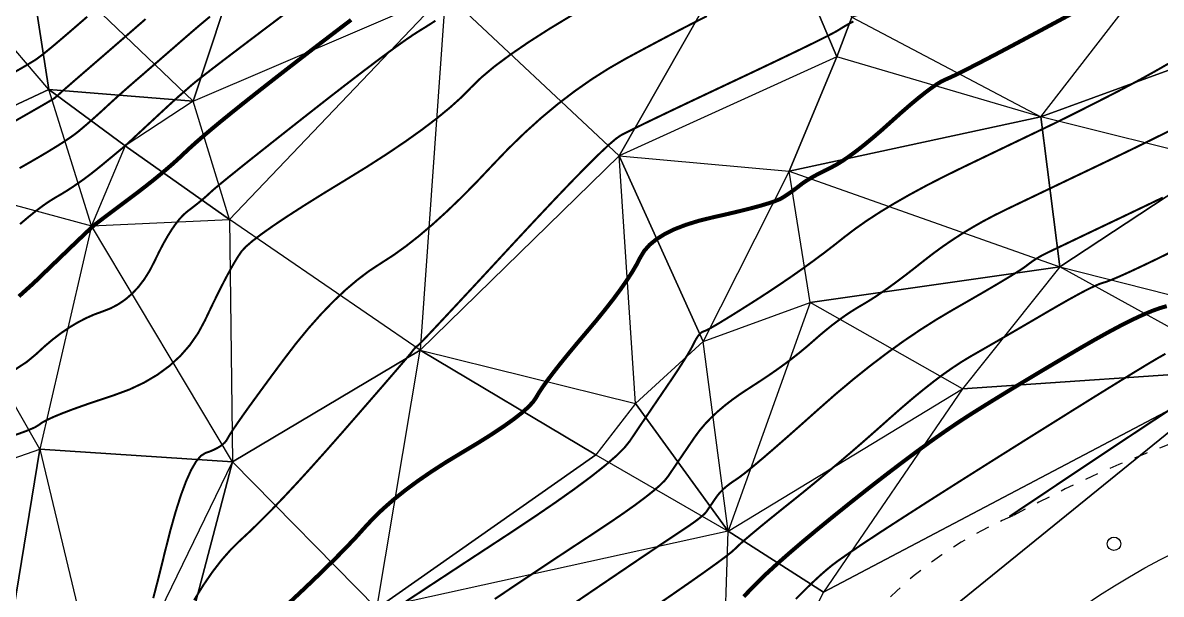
# Model space of a CAD drawing. Extents: x 1060 to 1934, y 610 to 1562.
# Drawn here: x 1162.72 to 1205.12, y 683.47 to 704.77 of the extents above; entities that cross this region are included whole.
import ezdxf

# ---------------------------------------------------------------- set-up
doc = ezdxf.new("R2010")
doc.units = 0
doc.header["$LTSCALE"] = 0.5
doc.header["$PDSIZE"] = 0.2
doc.linetypes.add('X6', pattern=[2, 1, -1])
doc.layers.get('0').update_dxf_attribs({"linetype": 'CONTINUOUS'})
for name, color, linetype in [('DGX', 2, 'CONTINUOUS'), ('DLSS', 4, 'CONTINUOUS'), ('SJW', 1, 'CONTINUOUS'), ('SXSS', 5, 'CONTINUOUS'), ('ZBTZ', 3, 'CONTINUOUS'), ('ZDH', 1, 'CONTINUOUS')]:
    doc.layers.add(name, color=color, linetype=linetype)

# ---------------------------------------------------------------- blocks, each defined once
blk = doc.blocks.new('gc170')
at = {"linetype": 'Continuous'}
blk.add_circle((0, 0), 0.5, dxfattribs=at)

msp = doc.modelspace()

# ---------------------------------------------------------------- linework, layer by layer
at = {"layer": 'DGX', "linetype": 'Continuous', "const_width": 0.075, "flags": 128}
for points, elevation in [([(1183.27, 705.108), (1182.364, 704.562), (1181.564, 704.05), (1180.869, 703.574), (1180.279, 703.133), (1179.795, 702.728), (1179.416, 702.357), (1179.058, 701.994), (1178.633, 701.611), (1178.143, 701.208), (1177.587, 700.785), (1176.965, 700.341), (1176.278, 699.877), (1175.525, 699.393), (1174.706, 698.889), (1173.901, 698.398), (1173.19, 697.953), (1172.571, 697.554), (1172.045, 697.201), (1171.612, 696.895), (1171.273, 696.635), (1171.026, 696.422), (1170.872, 696.254), (1170.757, 696.088), (1170.627, 695.877), (1170.48, 695.622), (1170.317, 695.322), (1170.138, 694.979), (1169.944, 694.591), (1169.733, 694.158), (1169.507, 693.681), (1169.249, 693.201), (1168.942, 692.758), (1168.588, 692.352), (1168.186, 691.984), (1167.736, 691.653), (1167.239, 691.359), (1166.693, 691.102), (1166.099, 690.883), (1165.515, 690.69), (1164.999, 690.513), (1164.551, 690.352), (1164.169, 690.206), (1163.856, 690.076), (1163.609, 689.962), (1163.431, 689.864), (1163.32, 689.781), (1163.162, 689.687), (1162.845, 689.553), (1162.369, 689.381)], 14), ([(1172.888, 705.41), (1172.059, 704.785), (1171.33, 704.234), (1170.7, 703.756), (1170.17, 703.353), (1169.739, 703.022), (1169.408, 702.766), (1169.176, 702.583), (1169.043, 702.474), (1168.963, 702.405), (1168.888, 702.339), (1168.818, 702.278), (1168.753, 702.222), (1168.694, 702.17), (1168.639, 702.123), (1168.59, 702.08), (1168.546, 702.042), (1168.492, 701.995), (1168.416, 701.926), (1168.316, 701.835), (1168.193, 701.723), (1168.047, 701.588), (1167.877, 701.431), (1167.685, 701.253), (1167.469, 701.052), (1167.255, 700.853), (1167.07, 700.681), (1166.912, 700.535), (1166.783, 700.414), (1166.682, 700.32), (1166.608, 700.252), (1166.563, 700.21), (1166.546, 700.194), (1166.543, 700.191), (1166.54, 700.188), (1166.538, 700.186), (1166.535, 700.184), (1166.533, 700.182), (1166.531, 700.18), (1166.53, 700.179), (1166.528, 700.178), (1166.514, 700.166), (1166.472, 700.131), (1166.404, 700.075), (1166.308, 699.996), (1166.186, 699.895), (1166.037, 699.771), (1165.862, 699.626), (1165.659, 699.458), (1165.443, 699.282), (1165.228, 699.114), (1165.014, 698.954), (1164.8, 698.801), (1164.587, 698.655), (1164.375, 698.517), (1164.163, 698.387), (1163.951, 698.264), (1163.729, 698.128), (1163.485, 697.961), (1163.218, 697.761), (1162.929, 697.529), (1162.618, 697.265)], 15.5), ([(1188.196, 705.016), (1187.637, 704.732), (1187.057, 704.433), (1186.457, 704.117), (1185.835, 703.786), (1185.193, 703.44), (1184.544, 703.067), (1183.902, 702.659), (1183.267, 702.214), (1182.639, 701.733), (1182.019, 701.216), (1181.406, 700.662), (1180.8, 700.073), (1180.201, 699.447), (1179.616, 698.827), (1179.051, 698.255), (1178.505, 697.73), (1177.979, 697.252), (1177.473, 696.822), (1176.986, 696.439), (1176.519, 696.104), (1176.072, 695.816), (1175.632, 695.528), (1175.188, 695.193), (1174.738, 694.811), (1174.284, 694.382), (1173.825, 693.905), (1173.361, 693.382), (1172.892, 692.811), (1172.419, 692.193), (1171.97, 691.586), (1171.576, 691.049), (1171.236, 690.582), (1170.951, 690.184), (1170.721, 689.856), (1170.545, 689.598), (1170.424, 689.41), (1170.357, 689.291), (1170.31, 689.209), (1170.246, 689.13), (1170.166, 689.056), (1170.07, 688.984), (1169.958, 688.917), (1169.829, 688.853), (1169.684, 688.792), (1169.523, 688.736), (1169.352, 688.629), (1169.174, 688.418), (1168.991, 688.103), (1168.803, 687.684), (1168.609, 687.161), (1168.409, 686.534), (1168.204, 685.803), (1167.994, 684.968), (1167.784, 684.115), (1167.58, 683.329)], 13.5), ([(1167.295, 704.908), (1166.84, 704.512), (1166.421, 704.148), (1166.038, 703.816), (1165.692, 703.516), (1165.381, 703.248), (1165.106, 703.01), (1164.863, 702.8), (1164.654, 702.619), (1164.479, 702.466), (1164.336, 702.342), (1164.227, 702.247), (1164.152, 702.18), (1164.109, 702.142), (1164.084, 702.119), (1164.058, 702.096), (1164.033, 702.073), (1164.008, 702.051), (1163.983, 702.029), (1163.959, 702.008), (1163.934, 701.987), (1163.91, 701.967), (1163.848, 701.925), (1163.708, 701.841), (1163.491, 701.714), (1163.196, 701.544), (1162.825, 701.331), (1162.377, 701.075)], 16.5), ([(1178.086, 704.844), (1177.915, 704.732), (1177.723, 704.611), (1177.51, 704.48), (1177.249, 704.313), (1176.913, 704.082), (1176.501, 703.786), (1176.015, 703.427), (1175.453, 703.002), (1174.817, 702.514), (1174.105, 701.962), (1173.318, 701.345), (1172.54, 700.732), (1171.856, 700.19), (1171.265, 699.721), (1170.768, 699.323), (1170.364, 698.997), (1170.053, 698.743), (1169.836, 698.561), (1169.712, 698.451), (1169.632, 698.374), (1169.544, 698.295), (1169.448, 698.212), (1169.345, 698.125), (1169.234, 698.035), (1169.116, 697.942), (1168.991, 697.845), (1168.858, 697.745), (1168.719, 697.626), (1168.576, 697.475), (1168.428, 697.291), (1168.276, 697.074), (1168.12, 696.824), (1167.959, 696.541), (1167.794, 696.225), (1167.625, 695.876), (1167.445, 695.527), (1167.247, 695.212), (1167.032, 694.929), (1166.799, 694.679), (1166.548, 694.463), (1166.28, 694.279), (1165.995, 694.128), (1165.692, 694.01), (1165.38, 693.897), (1165.07, 693.759), (1164.76, 693.597), (1164.451, 693.411), (1164.143, 693.201), (1163.836, 692.967), (1163.53, 692.708), (1163.224, 692.425), (1162.868, 692.129), (1162.412, 691.83)], 14.5), ([(1165.121, 704.994), (1164.764, 704.685), (1164.48, 704.439), (1164.243, 704.236), (1164.029, 704.053), (1163.836, 703.891), (1163.664, 703.749), (1163.515, 703.629), (1163.387, 703.529), (1163.281, 703.449), (1163.197, 703.391), (1163.094, 703.326), (1162.929, 703.227), (1162.704, 703.095), (1162.418, 702.93)], 17), ([(1169.697, 705.002), (1169.311, 704.68), (1168.96, 704.379), (1168.638, 704.099), (1168.337, 703.837), (1168.057, 703.593), (1167.797, 703.367), (1167.557, 703.159), (1167.339, 702.97), (1167.141, 702.798), (1166.963, 702.645), (1166.799, 702.502), (1166.639, 702.363), (1166.484, 702.226), (1166.334, 702.093), (1166.189, 701.963), (1166.049, 701.836), (1165.913, 701.712), (1165.783, 701.591), (1165.655, 701.473), (1165.528, 701.358), (1165.402, 701.245), (1165.277, 701.134), (1165.153, 701.025), (1165.03, 700.919), (1164.908, 700.816), (1164.787, 700.714), (1164.647, 700.605), (1164.469, 700.479), (1164.253, 700.335), (1163.999, 700.173), (1163.706, 699.993), (1163.376, 699.796), (1163.007, 699.582), (1162.6, 699.349)], 16), ([(1193.654, 704.815), (1193.615, 704.798), (1193.568, 704.775), (1193.513, 704.746), (1193.45, 704.711), (1193.379, 704.669), (1193.299, 704.622), (1193.212, 704.568), (1193.116, 704.507), (1192.967, 704.421), (1192.718, 704.29), (1192.369, 704.114), (1191.92, 703.894), (1191.371, 703.628), (1190.722, 703.317), (1189.974, 702.961), (1189.126, 702.561), (1188.275, 702.159), (1187.52, 701.802), (1186.86, 701.488), (1186.295, 701.217), (1185.826, 700.991), (1185.451, 700.807), (1185.172, 700.668), (1184.988, 700.572), (1184.806, 700.444), (1184.533, 700.209), (1184.17, 699.866), (1183.715, 699.415), (1183.169, 698.857), (1182.533, 698.192), (1181.805, 697.418), (1180.986, 696.538), (1180.175, 695.66), (1179.469, 694.898), (1178.867, 694.252), (1178.371, 693.72), (1177.98, 693.303), (1177.694, 693.001), (1177.513, 692.815), (1177.438, 692.743), (1177.414, 692.727), (1177.388, 692.706), (1177.361, 692.682), (1177.332, 692.652), (1177.301, 692.619), (1177.269, 692.581), (1177.236, 692.539), (1177.2, 692.492), (1177.129, 692.403), (1176.985, 692.233), (1176.77, 691.981), (1176.484, 691.649), (1176.126, 691.235), (1175.696, 690.74), (1175.196, 690.164), (1174.623, 689.507), (1174.031, 688.834), (1173.472, 688.209), (1172.947, 687.632), (1172.454, 687.104), (1171.993, 686.623), (1171.566, 686.192), (1171.172, 685.808), (1170.811, 685.473), (1170.467, 685.135), (1170.124, 684.745), (1169.782, 684.301), (1169.441, 683.804), (1169.101, 683.255)], 13), ([(1205.379, 703.243), (1205.089, 703.075), (1204.788, 702.905), (1204.477, 702.733), (1204.157, 702.558), (1203.826, 702.381), (1203.485, 702.202), (1203.133, 702.021), (1202.772, 701.837), (1202.424, 701.661), (1202.112, 701.504), (1201.836, 701.366), (1201.596, 701.246), (1201.393, 701.145), (1201.226, 701.062), (1201.095, 700.998), (1201, 700.952), (1200.883, 700.896), (1200.683, 700.8), (1200.4, 700.664), (1200.035, 700.489), (1199.588, 700.275), (1199.059, 700.021), (1198.447, 699.727), (1197.752, 699.393), (1197.04, 699.044), (1196.372, 698.701), (1195.751, 698.365), (1195.175, 698.036), (1194.644, 697.713), (1194.159, 697.398), (1193.719, 697.089), (1193.325, 696.788), (1192.949, 696.49), (1192.564, 696.194), (1192.169, 695.9), (1191.765, 695.607), (1191.352, 695.316), (1190.929, 695.027), (1190.497, 694.739), (1190.056, 694.453), (1189.635, 694.186), (1189.264, 693.952), (1188.943, 693.753), (1188.672, 693.588), (1188.452, 693.457), (1188.281, 693.361), (1188.16, 693.3), (1188.089, 693.272), (1188.042, 693.256), (1187.996, 693.228), (1187.948, 693.187), (1187.9, 693.135), (1187.851, 693.07), (1187.802, 692.994), (1187.752, 692.905), (1187.702, 692.804), (1187.642, 692.686), (1187.563, 692.545), (1187.467, 692.381), (1187.352, 692.195), (1187.218, 691.985), (1187.067, 691.754), (1186.897, 691.499), (1186.708, 691.221), (1186.514, 690.937), (1186.326, 690.66), (1186.143, 690.392), (1185.967, 690.132), (1185.796, 689.88), (1185.632, 689.637), (1185.474, 689.402), (1185.322, 689.175), (1185.121, 688.926), (1184.817, 688.625), (1184.409, 688.272), (1183.898, 687.866), (1183.283, 687.408), (1182.565, 686.898), (1181.744, 686.336), (1180.819, 685.721), (1179.898, 685.117), (1179.09, 684.587), (1178.394, 684.129), (1177.811, 683.746), (1177.34, 683.435), (1176.981, 683.198)], 12), ([(1205.421, 700.739), (1205.094, 700.577), (1204.749, 700.407), (1204.386, 700.229), (1204.004, 700.043), (1203.605, 699.85), (1203.188, 699.65), (1202.753, 699.442), (1202.31, 699.23), (1201.87, 699.021), (1201.434, 698.812), (1201.001, 698.605), (1200.571, 698.399), (1200.145, 698.195), (1199.721, 697.992), (1199.301, 697.79), (1198.887, 697.584), (1198.482, 697.369), (1198.085, 697.143), (1197.697, 696.907), (1197.318, 696.662), (1196.948, 696.407), (1196.586, 696.141), (1196.233, 695.866), (1195.892, 695.596), (1195.568, 695.345), (1195.26, 695.113), (1194.969, 694.901), (1194.693, 694.708), (1194.434, 694.535), (1194.191, 694.381), (1193.965, 694.247), (1193.746, 694.117), (1193.524, 693.976), (1193.301, 693.825), (1193.076, 693.663), (1192.849, 693.49), (1192.621, 693.307), (1192.39, 693.113), (1192.157, 692.909), (1191.916, 692.699), (1191.66, 692.486), (1191.389, 692.273), (1191.103, 692.057), (1190.803, 691.84), (1190.487, 691.621), (1190.157, 691.401), (1189.812, 691.178), (1189.471, 690.955), (1189.154, 690.73), (1188.862, 690.503), (1188.593, 690.275), (1188.349, 690.045), (1188.128, 689.814), (1187.932, 689.582), (1187.759, 689.348), (1187.603, 689.12), (1187.456, 688.904), (1187.317, 688.7), (1187.187, 688.509), (1187.066, 688.33), (1186.953, 688.163), (1186.849, 688.009), (1186.754, 687.867), (1186.632, 687.715), (1186.447, 687.532), (1186.198, 687.317), (1185.887, 687.07), (1185.513, 686.791), (1185.075, 686.48), (1184.575, 686.138), (1184.012, 685.763), (1183.426, 685.378), (1182.859, 685.004), (1182.31, 684.641), (1181.78, 684.288), (1181.268, 683.945), (1180.774, 683.614), (1180.299, 683.293)], 11.5), ([(1205.173, 698.253), (1204.775, 698.062), (1204.341, 697.854), (1203.87, 697.629), (1203.362, 697.386), (1202.862, 697.148), (1202.415, 696.935), (1202.022, 696.747), (1201.681, 696.584), (1201.394, 696.447), (1201.159, 696.335), (1200.978, 696.248), (1200.85, 696.187), (1200.75, 696.137), (1200.652, 696.085), (1200.556, 696.03), (1200.461, 695.973), (1200.37, 695.913), (1200.28, 695.852), (1200.192, 695.787), (1200.106, 695.721), (1199.99, 695.635), (1199.808, 695.516), (1199.561, 695.361), (1199.25, 695.173), (1198.874, 694.949), (1198.433, 694.691), (1197.928, 694.399), (1197.357, 694.072), (1196.752, 693.713), (1196.141, 693.324), (1195.525, 692.907), (1194.904, 692.46), (1194.278, 691.984), (1193.646, 691.478), (1193.009, 690.944), (1192.367, 690.379), (1191.754, 689.832), (1191.207, 689.347), (1190.724, 688.924), (1190.306, 688.563), (1189.952, 688.265), (1189.664, 688.029), (1189.44, 687.856), (1189.282, 687.745), (1189.16, 687.665), (1189.046, 687.584), (1188.941, 687.503), (1188.845, 687.421), (1188.758, 687.339), (1188.679, 687.256), (1188.608, 687.173), (1188.547, 687.089), (1188.491, 687.008), (1188.438, 686.93), (1188.388, 686.857), (1188.342, 686.789), (1188.298, 686.725), (1188.258, 686.665), (1188.221, 686.61), (1188.187, 686.559), (1188.143, 686.505), (1188.076, 686.439), (1187.988, 686.362), (1187.876, 686.273), (1187.742, 686.173), (1187.585, 686.062), (1187.406, 685.94), (1187.204, 685.805), (1186.954, 685.64), (1186.627, 685.422), (1186.226, 685.152), (1185.748, 684.83), (1185.195, 684.455), (1184.567, 684.029), (1183.863, 683.551), (1183.084, 683.02)], 11), ([(1205.419, 696.194), (1204.924, 695.952), (1204.482, 695.74), (1204.094, 695.557), (1203.759, 695.403), (1203.478, 695.279), (1203.25, 695.184), (1203.076, 695.118), (1202.956, 695.081), (1202.841, 695.045), (1202.687, 694.981), (1202.492, 694.889), (1202.256, 694.77), (1201.98, 694.622), (1201.664, 694.447), (1201.307, 694.244), (1200.909, 694.013), (1200.499, 693.773), (1200.102, 693.541), (1199.72, 693.318), (1199.352, 693.104), (1198.998, 692.899), (1198.658, 692.703), (1198.332, 692.516), (1198.02, 692.337), (1197.706, 692.148), (1197.372, 691.929), (1197.018, 691.681), (1196.645, 691.402), (1196.253, 691.093), (1195.841, 690.755), (1195.41, 690.386), (1194.959, 689.988), (1194.499, 689.578), (1194.041, 689.175), (1193.584, 688.779), (1193.129, 688.39), (1192.676, 688.009), (1192.224, 687.634), (1191.774, 687.266), (1191.326, 686.906), (1190.902, 686.566), (1190.524, 686.261), (1190.194, 685.991), (1189.91, 685.755), (1189.674, 685.555), (1189.484, 685.389), (1189.341, 685.259), (1189.245, 685.163), (1189.119, 685.05), (1188.888, 684.868), (1188.55, 684.618), (1188.106, 684.299), (1187.555, 683.911), (1186.899, 683.455), (1186.137, 682.93)], 10.5), ([(1205.274, 692.434), (1204.97, 692.261), (1204.601, 692.041), (1204.113, 691.745), (1203.507, 691.372), (1202.781, 690.923), (1201.937, 690.397), (1200.975, 689.795), (1199.893, 689.117), (1198.693, 688.362), (1197.5, 687.608), (1196.439, 686.933), (1195.509, 686.336), (1194.711, 685.819), (1194.045, 685.38), (1193.511, 685.02), (1193.109, 684.739), (1192.838, 684.536), (1192.621, 684.356), (1192.38, 684.142), (1192.114, 683.894), (1191.824, 683.612), (1191.509, 683.297)], 9.5), ([(1205.493, 690.386), (1204.729, 689.881), (1203.782, 689.254), (1202.654, 688.502), (1201.345, 687.628), (1199.854, 686.629), (1199.461, 686.366)], 9)]:
    msp.add_lwpolyline(points, dxfattribs=dict(at, elevation=elevation))
at = {"layer": 'DGX', "color": 3, "linetype": 'Continuous', "const_width": 0.15, "flags": 128}
for points, elevation in [([(1202.118, 705.286), (1201.254, 704.82), (1200.392, 704.357), (1199.628, 703.949), (1198.962, 703.596), (1198.393, 703.299), (1197.921, 703.056), (1197.548, 702.868), (1197.272, 702.736), (1197.093, 702.658), (1196.948, 702.59), (1196.773, 702.486), (1196.566, 702.345), (1196.33, 702.168), (1196.062, 701.955), (1195.764, 701.706), (1195.435, 701.42), (1195.076, 701.098), (1194.713, 700.773), (1194.371, 700.478), (1194.052, 700.214), (1193.754, 699.981), (1193.479, 699.779), (1193.226, 699.607), (1192.995, 699.466), (1192.786, 699.356), (1192.595, 699.263), (1192.42, 699.174), (1192.26, 699.089), (1192.115, 699.009), (1191.985, 698.933), (1191.871, 698.861), (1191.771, 698.793), (1191.687, 698.729), (1191.609, 698.668), (1191.53, 698.607), (1191.448, 698.546), (1191.365, 698.486), (1191.28, 698.426), (1191.193, 698.366), (1191.103, 698.307), (1191.012, 698.248), (1190.891, 698.185), (1190.712, 698.114), (1190.475, 698.035), (1190.18, 697.947), (1189.827, 697.852), (1189.416, 697.749), (1188.946, 697.637), (1188.419, 697.518), (1187.89, 697.387), (1187.416, 697.24), (1186.996, 697.077), (1186.632, 696.899), (1186.322, 696.705), (1186.067, 696.496), (1185.867, 696.271), (1185.721, 696.031), (1185.586, 695.77), (1185.418, 695.484), (1185.216, 695.172), (1184.981, 694.834), (1184.713, 694.471), (1184.41, 694.083), (1184.075, 693.669), (1183.706, 693.23), (1183.339, 692.796), (1183.011, 692.4), (1182.72, 692.041), (1182.468, 691.719), (1182.253, 691.435), (1182.077, 691.187), (1181.938, 690.977), (1181.838, 690.804), (1181.723, 690.637), (1181.543, 690.444), (1181.297, 690.226), (1180.985, 689.983), (1180.607, 689.714), (1180.163, 689.419), (1179.653, 689.099), (1179.077, 688.753), (1178.487, 688.396), (1177.937, 688.041), (1177.426, 687.689), (1176.954, 687.339), (1176.521, 686.991), (1176.127, 686.645), (1175.772, 686.302), (1175.456, 685.962), (1175.13, 685.599), (1174.744, 685.192), (1174.297, 684.739), (1173.791, 684.242), (1173.224, 683.699), (1172.598, 683.111)], 12.5), ([(1174.948, 704.876), (1174.432, 704.484), (1173.92, 704.093), (1173.411, 703.703), (1172.907, 703.313), (1172.406, 702.925), (1171.909, 702.537), (1171.416, 702.15), (1170.944, 701.776), (1170.51, 701.428), (1170.114, 701.106), (1169.757, 700.81), (1169.438, 700.54), (1169.157, 700.296), (1168.915, 700.078), (1168.71, 699.885), (1168.516, 699.702), (1168.304, 699.51), (1168.073, 699.31), (1167.825, 699.101), (1167.559, 698.884), (1167.275, 698.66), (1166.973, 698.426), (1166.652, 698.185), (1166.344, 697.954), (1166.075, 697.753), (1165.848, 697.582), (1165.661, 697.441), (1165.515, 697.33), (1165.41, 697.248), (1165.346, 697.196), (1165.322, 697.174), (1165.319, 697.167), (1165.315, 697.161), (1165.31, 697.155), (1165.306, 697.151), (1165.301, 697.146), (1165.296, 697.143), (1165.29, 697.14), (1165.284, 697.137), (1165.245, 697.103), (1165.14, 697.005), (1164.97, 696.843), (1164.733, 696.617), (1164.431, 696.326), (1164.062, 695.971), (1163.628, 695.553), (1163.129, 695.07), (1162.575, 694.571)], 15), ([(1205.322, 694.209), (1205.069, 694.136), (1204.771, 694.028), (1204.43, 693.884), (1204.045, 693.704), (1203.616, 693.488), (1203.144, 693.236), (1202.628, 692.949), (1202.068, 692.626), (1201.496, 692.289), (1200.944, 691.962), (1200.411, 691.644), (1199.898, 691.335), (1199.405, 691.036), (1198.932, 690.746), (1198.478, 690.465), (1198.044, 690.193), (1197.603, 689.908), (1197.128, 689.586), (1196.618, 689.229), (1196.075, 688.836), (1195.498, 688.406), (1194.887, 687.941), (1194.242, 687.44), (1193.562, 686.902), (1192.895, 686.365), (1192.285, 685.866), (1191.732, 685.404), (1191.237, 684.979), (1190.799, 684.592), (1190.419, 684.242), (1190.096, 683.93), (1189.831, 683.655), (1189.566, 683.385)], 10)]:
    msp.add_lwpolyline(points, dxfattribs=dict(at, elevation=elevation))
at = {"layer": 'DLSS', "linetype": 'X6'}
msp.add_lwpolyline([(1150.012, 656.889, 0.15906), (1168.262, 657.296, 0.041567), (1179.638, 665.238, 0.070283), (1185.176, 671.328, 0.003171), (1185.996, 672.549, -0.018312), (1186.144, 672.756, -0.003532), (1186.457, 673.156, -0.000505), (1188.672, 675.932, -0.006204), (1190.046, 677.609, -0.00216), (1194.074, 682.357, -0.116224), (1199.59, 686.393, -0.094383), (1216.18, 691.709, -0.062004), (1231.171, 691.466, -0.070611), (1244.018, 688.746, 0.22775), (1252.63, 688.062, 0.303665), (1255.617, 697.817, 0.026043), (1255.257, 708.521, -0.093778), (1257.103, 721.731, -0.116518), (1263.419, 731.047, -0.124473)], format="xyb", dxfattribs=at)
at = {"layer": 'SJW', "linetype": 'Continuous'}
for points in [[(1172.481, 712.183, 17.198), (1162.839, 707.816, 18.217), (1169.071, 701.842, 15.334)], [(1178.465, 705.884, 14.606), (1172.481, 712.183, 17.198), (1169.071, 701.842, 15.334)], [(1190.483, 709.565, 14.09), (1184.934, 699.815, 12.868), (1178.465, 705.884, 14.606)], [(1190.483, 709.565, 14.09), (1193.036, 703.498, 12.845), (1184.934, 699.815, 12.868)], [(1190.483, 709.565, 14.09), (1193.595, 704.973, 13.026), (1193.036, 703.498, 12.845)], [(1206.176, 708.439, 12.619), (1193.595, 704.973, 13.026), (1200.636, 701.266, 12.104)], [(1206.176, 708.439, 12.619), (1206.558, 703.42, 11.933), (1200.636, 701.266, 12.104)], [(1162.839, 707.816, 18.217), (1163.691, 702.28, 16.625), (1161.58, 704.741, 17.631)], [(1162.839, 707.816, 18.217), (1169.071, 701.842, 15.334), (1163.691, 702.28, 16.625)], [(1178.465, 705.884, 14.606), (1170.424, 697.432, 14.145), (1169.071, 701.842, 15.334)], [(1178.465, 705.884, 14.606), (1177.514, 692.571, 12.972), (1170.424, 697.432, 14.145)], [(1184.934, 699.815, 12.868), (1178.465, 705.884, 14.606), (1177.514, 692.571, 12.972)], [(1163.691, 702.28, 16.625), (1161.58, 704.741, 17.631), (1157.391, 699.332, 16.792)], [(1193.595, 704.973, 13.026), (1200.636, 701.266, 12.104), (1193.036, 703.498, 12.845)], [(1193.036, 703.498, 12.845), (1184.934, 699.815, 12.868), (1191.261, 699.234, 12.63)], [(1200.636, 701.266, 12.104), (1193.036, 703.498, 12.845), (1191.261, 699.234, 12.63)], [(1206.558, 703.42, 11.933), (1207.296, 699.596, 11.071), (1200.636, 701.266, 12.104)], [(1165.276, 697.2, 15.01), (1163.691, 702.28, 16.625), (1157.391, 699.332, 16.792)], [(1169.071, 701.842, 15.334), (1166.528, 700.186, 15.502), (1163.691, 702.28, 16.625)], [(1166.528, 700.186, 15.502), (1165.276, 697.2, 15.01), (1163.691, 702.28, 16.625)], [(1170.424, 697.432, 14.145), (1169.071, 701.842, 15.334), (1166.528, 700.186, 15.502)], [(1200.636, 701.266, 12.104), (1191.261, 699.234, 12.63), (1201.346, 695.674, 10.84)], [(1207.296, 699.596, 11.071), (1200.636, 701.266, 12.104), (1201.346, 695.674, 10.84)], [(1170.424, 697.432, 14.145), (1166.528, 700.186, 15.502), (1165.276, 697.2, 15.01)], [(1184.934, 699.815, 12.868), (1177.514, 692.571, 12.972), (1185.542, 690.586, 12.157)], [(1184.934, 699.815, 12.868), (1191.261, 699.234, 12.63), (1188.059, 692.89, 11.955)], [(1184.934, 699.815, 12.868), (1188.059, 692.89, 11.955), (1185.542, 690.586, 12.157)], [(1207.791, 694.036, 9.736), (1207.296, 699.596, 11.071), (1201.346, 695.674, 10.84)], [(1163.352, 688.882, 13.83), (1157.391, 699.332, 16.792), (1151.503, 684.73, 13.644)], [(1165.276, 697.2, 15.01), (1163.352, 688.882, 13.83), (1157.391, 699.332, 16.792)], [(1191.261, 699.234, 12.63), (1188.059, 692.89, 11.955), (1192.038, 694.346, 11.784)], [(1191.261, 699.234, 12.63), (1201.346, 695.674, 10.84), (1192.038, 694.346, 11.784)], [(1170.424, 697.432, 14.145), (1170.529, 688.404, 13.399), (1165.276, 697.2, 15.01)], [(1177.514, 692.571, 12.972), (1170.424, 697.432, 14.145), (1170.529, 688.404, 13.399)], [(1170.529, 688.404, 13.399), (1165.276, 697.2, 15.01), (1163.352, 688.882, 13.83)], [(1201.346, 695.674, 10.84), (1197.714, 691.123, 10.254), (1192.038, 694.346, 11.784)], [(1208.279, 691.845, 8.93), (1201.346, 695.674, 10.84), (1197.714, 691.123, 10.254)], [(1207.791, 694.036, 9.736), (1208.279, 691.845, 8.93), (1201.346, 695.674, 10.84)], [(1192.038, 694.346, 11.784), (1188.986, 685.829, 10.721), (1188.059, 692.89, 11.955)], [(1197.714, 691.123, 10.254), (1192.038, 694.346, 11.784), (1188.986, 685.829, 10.721)], [(1188.059, 692.89, 11.955), (1185.542, 690.586, 12.157), (1188.986, 685.829, 10.721)], [(1177.514, 692.571, 12.972), (1170.529, 688.404, 13.399), (1175.912, 682.937, 12.106)], [(1177.514, 692.571, 12.972), (1184.062, 688.666, 12.199), (1175.912, 682.937, 12.106)], [(1177.514, 692.571, 12.972), (1185.542, 690.586, 12.157), (1184.062, 688.666, 12.199)], [(1208.279, 691.845, 8.93), (1192.537, 683.552, 9.292), (1188.672, 675.932, 8.491)], [(1227.092, 690.646, 8.489), (1208.279, 691.845, 8.93), (1188.672, 675.932, 8.491)], [(1208.279, 691.845, 8.93), (1197.714, 691.123, 10.254), (1192.537, 683.552, 9.292)], [(1197.714, 691.123, 10.254), (1192.537, 683.552, 9.292), (1188.986, 685.829, 10.721)], [(1185.542, 690.586, 12.157), (1184.062, 688.666, 12.199), (1188.986, 685.829, 10.721)], [(1163.352, 688.882, 13.83), (1161.183, 675.637, 12.946), (1151.503, 684.73, 13.644)], [(1163.352, 688.882, 13.83), (1165.798, 678.655, 13.54), (1161.183, 675.637, 12.946)], [(1170.529, 688.404, 13.399), (1163.352, 688.882, 13.83), (1165.798, 678.655, 13.54)], [(1188.986, 685.829, 10.721), (1175.912, 682.937, 12.106), (1184.062, 688.666, 12.199)], [(1170.529, 688.404, 13.399), (1167.795, 678.003, 12.405), (1165.798, 678.655, 13.54)], [(1170.529, 688.404, 13.399), (1175.912, 682.937, 12.106), (1167.795, 678.003, 12.405)], [(1188.672, 675.932, 8.491), (1188.986, 685.829, 10.721), (1175.912, 682.937, 12.106)], [(1192.537, 683.552, 9.292), (1188.672, 675.932, 8.491), (1188.986, 685.829, 10.721)]]:
    msp.add_polyline3d(points, close=True, dxfattribs=at)
at = {"layer": 'SXSS', "linetype": 'Continuous', "flags": 128}
msp.add_lwpolyline([(1126.609, 669.505, 0.328663), (1169.641, 653.548, 0.154167), (1198.187, 679.718, -0.177876), (1217.026, 688.201, -0.14882), (1243.826, 683.958, 0.64384), (1260.364, 696.726, -0.166482), (1261.912, 721.698, -0.493377), (1275.294, 723.993, -0.064426), (1290.014, 692.872, 0.254975), (1304.206, 682.216, 0.096877), (1316.215, 682.317, -0.004628), (1318.204, 682.994, 0.208464), (1327.974, 692.324, 0.231285), (1327.916, 704.891, -0.080468), (1313.437, 731.349, -0.085786), (1308.258, 746.853, -0.036776), (1306.608, 766.922, -0.138111), (1309.425, 782.172, -0.365521), (1317.262, 787.815, -0.359309), (1320.8, 784.449), (1321.271, 777.557, 0.10943), (1332.328, 739.727, 0.250782), (1346.925, 731.033, 0.183831), (1359.819, 736.288, 0.090786)], format="xyb", dxfattribs=at)
at = {"layer": 'ZDH', "linetype": 'Continuous'}
for p in [(1193.036, 703.498, 12.845), (1193.036, 703.498, 12.845), (1163.691, 702.28, 16.625), (1163.691, 702.28, 16.625), (1169.071, 701.842, 15.334), (1200.636, 701.266, 12.104), (1200.636, 701.266, 12.104), (1166.528, 700.186, 15.502), (1166.528, 700.186, 15.502), (1184.934, 699.815, 12.868), (1184.934, 699.815, 12.868), (1191.261, 699.234, 12.63), (1191.261, 699.234, 12.63), (1170.424, 697.432, 14.145), (1170.424, 697.432, 14.145), (1165.276, 697.2, 15.01), (1165.276, 697.2, 15.01), (1201.346, 695.674, 10.84), (1201.346, 695.674, 10.84), (1192.038, 694.346, 11.784), (1192.038, 694.346, 11.784), (1188.059, 692.89, 11.955), (1188.059, 692.89, 11.955), (1177.514, 692.571, 12.972), (1177.514, 692.571, 12.972), (1197.714, 691.123, 10.254), (1197.714, 691.123, 10.254), (1185.542, 690.586, 12.157), (1185.542, 690.586, 12.157), (1163.352, 688.882, 13.83), (1163.359, 688.876, 13.824), (1184.062, 688.666, 12.199), (1184.062, 688.666, 12.199), (1170.529, 688.404, 13.399), (1170.529, 688.404, 13.399), (1188.986, 685.829, 10.721), (1188.986, 685.829, 10.721), (1192.537, 683.552, 9.292), (1192.537, 683.552, 9.292)]:
    msp.add_point(p, dxfattribs=at)

# ---------------------------------------------------------------- block references
at = {"layer": 'ZBTZ', "linetype": 'Continuous', "xscale": 0.5, "yscale": 0.5, "rotation": 31.19533028074484}
msp.add_blockref('gc170', (1203.357, 685.352), dxfattribs=at)

doc.saveas('drawing.dxf')
